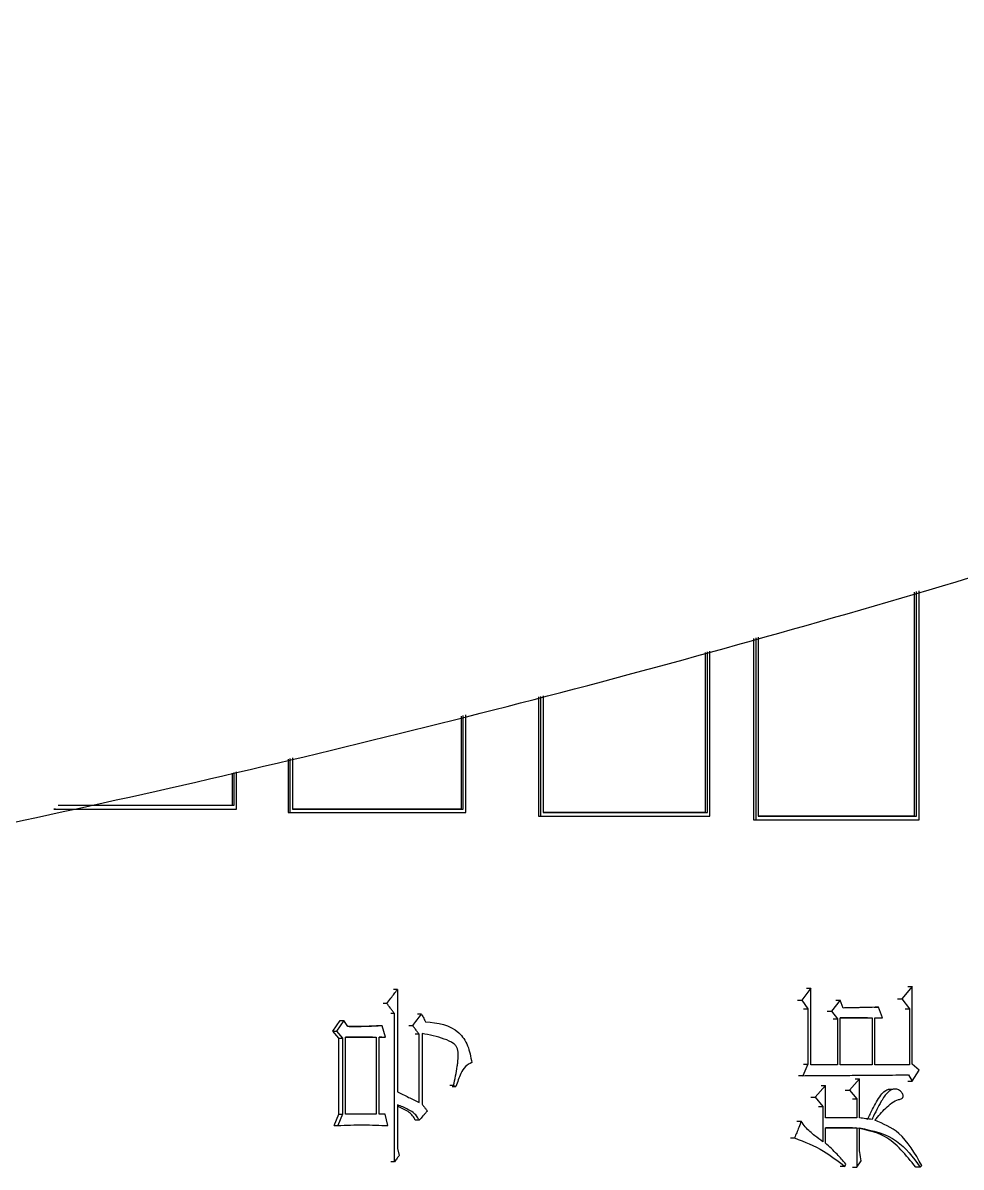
# Model space of a CAD drawing. Header units: millimetres. Extents: x 2085 to 4229, y 754 to 2271.
# Drawn here: x 3106.71 to 3119.91, y 981.6 to 997.71 of the extents above; entities that cross this region are included whole.
import ezdxf

# ---------------------------------------------------------------- set-up
doc = ezdxf.new("R2010")
doc.units = ezdxf.units.MM

msp = doc.modelspace()

# ---------------------------------------------------------------- linework, layer by layer
at = {"color": 7, "linetype": 'Continuous', "lineweight": 25}
for p, q in [((3119.249, 989.697), (3119.249, 986.543)), ((3119.281, 986.543), (3119.281, 989.706)), ((3119.316, 986.493), (3119.316, 989.716)), ((3116.987, 989.044), (3116.987, 986.493)), ((3117.017, 989.053), (3117.017, 986.493)), ((3117.053, 989.063), (3117.053, 986.543)), ((3116.308, 988.848), (3116.308, 986.593)), ((3116.338, 986.593), (3116.338, 988.857)), ((3116.374, 986.543), (3116.374, 988.867)), ((3113.963, 988.222), (3113.963, 986.543)), ((3113.991, 988.229), (3113.991, 986.543)), ((3114.028, 988.238), (3114.028, 986.593)), ((3112.873, 987.951), (3112.873, 986.643)), ((3112.901, 986.643), (3112.901, 987.958)), ((3112.939, 986.593), (3112.939, 987.967)), ((3110.438, 987.346), (3110.438, 986.593)), ((3110.464, 987.352), (3110.464, 986.593)), ((3110.502, 987.362), (3110.502, 986.643)), ((3109.65, 987.15), (3109.65, 986.693)), ((3109.675, 987.156), (3109.675, 986.693)), ((3109.714, 986.643), (3109.714, 987.166)), ((3107.141, 986.643), (3109.689, 986.643)), ((3107.165, 986.643), (3107.141, 986.643)), ((3109.675, 986.693), (3109.65, 986.693)), ((3109.689, 986.643), (3109.714, 986.643)), ((3110.438, 986.593), (3110.877, 986.593)), ((3110.438, 986.593), (3110.464, 986.593)), ((3111.079, 986.593), (3112.911, 986.593)), ((3112.873, 986.643), (3112.901, 986.643)), ((3112.911, 986.593), (3112.939, 986.593)), ((3116.308, 986.593), (3116.338, 986.593)), ((3113.963, 986.543), (3116.345, 986.543)), ((3113.963, 986.543), (3113.991, 986.543)), ((3116.345, 986.543), (3116.374, 986.543)), ((3116.987, 986.493), (3119.284, 986.493)), ((3116.987, 986.493), (3117.017, 986.493)), ((3119.249, 986.543), (3119.281, 986.543)), ((3119.284, 986.493), (3119.316, 986.493)), ((3119.219, 984.145), (3119.075, 983.972)), ((3119.157, 984.145), (3119.219, 984.145)), ((3119.219, 983.053), (3119.219, 984.145)), ((3111.977, 984.102), (3111.923, 984.102)), ((3111.977, 984.102), (3111.977, 982.663)), ((3117.791, 984.124), (3117.666, 983.951)), ((3117.73, 984.124), (3117.791, 984.124)), ((3117.791, 983.042), (3117.791, 984.124)), ((3111.828, 983.907), (3111.774, 983.907)), ((3117.606, 983.951), (3117.666, 983.951)), ((3117.666, 983.951), (3117.752, 983.832)), ((3117.691, 983.832), (3117.752, 983.832)), ((3117.752, 983.832), (3117.752, 983.053)), ((3118.208, 983.951), (3118.085, 983.799)), ((3118.147, 983.951), (3118.208, 983.951)), ((3118.247, 983.842), (3118.208, 983.951)), ((3118.684, 983.853), (3118.746, 983.853)), ((3118.8, 983.702), (3118.746, 983.853)), ((3119.012, 983.972), (3119.075, 983.972)), ((3119.075, 983.972), (3119.181, 983.832)), ((3119.119, 983.832), (3119.181, 983.832)), ((3119.181, 983.832), (3119.181, 983.042)), ((3111.069, 983.518), (3111.169, 983.669)), ((3111.221, 983.669), (3111.121, 983.518)), ((3111.169, 983.669), (3111.221, 983.669)), ((3111.28, 983.583), (3111.221, 983.669)), ((3111.935, 983.767), (3111.882, 983.767)), ((3111.935, 981.679), (3111.935, 983.767)), ((3112.315, 983.756), (3112.261, 983.756)), ((3118.024, 983.799), (3118.085, 983.799)), ((3118.085, 983.799), (3118.17, 983.691)), ((3118.108, 983.691), (3118.17, 983.691)), ((3118.17, 983.691), (3118.17, 983.042)), ((3118.208, 983.042), (3118.208, 983.702)), ((3118.208, 983.702), (3118.654, 983.702)), ((3118.592, 983.702), (3118.208, 983.702)), ((3118.592, 983.702), (3118.654, 983.702)), ((3118.654, 983.702), (3118.654, 983.042)), ((3118.692, 983.702), (3118.8, 983.702)), ((3118.692, 983.042), (3118.692, 983.702)), ((3118.737, 983.702), (3118.8, 983.702)), ((3111.069, 983.518), (3111.121, 983.518)), ((3111.152, 983.42), (3111.069, 983.518)), ((3111.121, 983.518), (3111.205, 983.42)), ((3111.762, 983.594), (3111.708, 983.594)), ((3111.811, 983.431), (3111.762, 983.594)), ((3112.192, 983.594), (3112.138, 983.594)), ((3111.152, 983.42), (3111.205, 983.42)), ((3111.152, 982.35), (3111.152, 983.42)), ((3111.205, 983.42), (3111.205, 982.35)), ((3111.246, 982.35), (3111.246, 983.431)), ((3111.246, 983.431), (3111.679, 983.431)), ((3111.625, 983.431), (3111.246, 983.431)), ((3111.625, 983.431), (3111.679, 983.431)), ((3111.679, 983.431), (3111.679, 982.35)), ((3111.72, 982.35), (3111.72, 983.431)), ((3111.72, 983.431), (3111.811, 983.431)), ((3111.758, 983.431), (3111.72, 983.431)), ((3111.758, 983.431), (3111.811, 983.431)), ((3112.282, 983.475), (3112.228, 983.475)), ((3112.282, 982.512), (3112.282, 983.475)), ((3112.324, 983.485), (3112.324, 982.49)), ((3117.752, 983.053), (3117.682, 982.89)), ((3118.17, 983.042), (3117.791, 983.042)), ((3118.654, 983.042), (3118.208, 983.042)), ((3119.181, 983.042), (3118.692, 983.042)), ((3119.318, 982.966), (3119.219, 983.053)), ((3117.682, 982.89), (3117.621, 982.89)), ((3119.166, 982.901), (3119.219, 982.815)), ((3119.219, 982.815), (3119.318, 982.966)), ((3112.768, 982.75), (3112.713, 982.75)), ((3112.746, 982.739), (3112.8, 982.739)), ((3112.768, 982.75), (3112.8, 982.739)), ((3118, 982.75), (3117.853, 982.588)), ((3117.939, 982.75), (3118, 982.75)), ((3118, 982.296), (3118, 982.75)), ((3118.478, 982.847), (3118.339, 982.685)), ((3118.416, 982.847), (3118.478, 982.847)), ((3118.478, 982.296), (3118.478, 982.847)), ((3118.942, 982.696), (3118.879, 982.696)), ((3119.157, 982.815), (3119.219, 982.815)), ((3117.792, 982.588), (3117.853, 982.588)), ((3117.853, 982.588), (3117.961, 982.458)), ((3118.278, 982.685), (3118.339, 982.685)), ((3118.339, 982.685), (3118.439, 982.566)), ((3118.378, 982.566), (3118.439, 982.566)), ((3118.439, 982.566), (3118.439, 982.296)), ((3111.977, 982.479), (3111.977, 981.863)), ((3117.9, 982.458), (3117.961, 982.458)), ((3117.961, 982.458), (3117.961, 981.96)), ((3111.086, 982.187), (3111.152, 982.35)), ((3111.205, 982.35), (3111.138, 982.187)), ((3111.152, 982.35), (3111.205, 982.35)), ((3111.679, 982.35), (3111.246, 982.35)), ((3111.803, 982.35), (3111.72, 982.35)), ((3111.844, 982.187), (3111.803, 982.35)), ((3112.282, 982.263), (3112.228, 982.263)), ((3117.598, 982.252), (3117.659, 982.252)), ((3118.439, 982.296), (3118, 982.296)), ((3111.086, 982.187), (3111.138, 982.187)), ((3111.791, 982.187), (3111.844, 982.187)), ((3118, 982.155), (3118.439, 982.155)), ((3118, 981.939), (3118, 982.155)), ((3118.377, 982.155), (3118, 982.155)), ((3118.378, 982.155), (3118.439, 982.155)), ((3118.439, 982.155), (3118.439, 981.603)), ((3118.478, 981.906), (3118.478, 982.155)), ((3117.505, 982.014), (3117.565, 982.014)), ((3111.977, 981.863), (3112.002, 981.765)), ((3111.935, 981.679), (3111.882, 981.679)), ((3118.27, 981.614), (3118.285, 981.646)), ((3118.439, 981.603), (3118.501, 981.69)), ((3119.333, 981.603), (3119.356, 981.625))]:
    msp.add_line(p, q, dxfattribs=at)
at = {"color": 7, "linetype": 'Continuous', "lineweight": 25, "flags": 128}
for points in [[(3117.691, 983.053), (3117.706, 983.053), (3117.722, 983.053), (3117.752, 983.053)], [(3118.27, 981.614), (3118.246, 981.614), (3118.227, 981.614), (3118.208, 981.614)], [(3118.378, 981.603), (3118.393, 981.603), (3118.408, 981.603), (3118.439, 981.603)], [(3119.333, 981.603), (3119.31, 981.603), (3119.29, 981.603), (3119.27, 981.603)]]:
    msp.add_lwpolyline(points, dxfattribs=at)
at = {"color": 7, "linetype": 'Continuous', "lineweight": 25}
for points, knots in [([(3070.654, 982.719), (3073.215, 982.744), (3076.795, 982.779), (3082.064, 983.057), (3086.529, 983.393), (3091.845, 983.958), (3097.414, 984.732), (3103.227, 985.742), (3109.199, 986.998), (3115.275, 988.508), (3121.413, 990.279), (3127.578, 992.313), (3133.741, 994.613), (3139.878, 997.178), (3145.966, 1000.008), (3151.986, 1003.102), (3157.919, 1006.457), (3163.748, 1010.069), (3169.457, 1013.935), (3175.033, 1018.049), (3180.46, 1022.406), (3185.726, 1027), (3190.817, 1031.825), (3195.722, 1036.872), (3200.429, 1042.135), (3204.927, 1047.605), (3209.205, 1053.273), (3213.254, 1059.131), (3217.063, 1065.167), (3220.625, 1071.373), (3223.93, 1077.738), (3226.971, 1084.25), (3229.74, 1090.9), (3232.231, 1097.674), (3234.436, 1104.562), (3236.351, 1111.55), (3237.969, 1118.628), (3239.287, 1125.782), (3240.3, 1132.999), (3241.004, 1140.266), (3241.397, 1147.57), (3241.476, 1154.898), (3241.239, 1162.236), (3240.685, 1169.571), (3239.813, 1176.888), (3238.623, 1184.175), (3237.114, 1191.418), (3235.289, 1198.603), (3233.149, 1205.715), (3230.695, 1212.743), (3227.93, 1219.672), (3224.858, 1226.488), (3221.48, 1233.179), (3217.803, 1239.73), (3213.829, 1246.13), (3209.564, 1252.366), (3205.013, 1258.424), (3200.181, 1264.292), (3195.074, 1269.959), (3189.697, 1275.411), (3184.251, 1280.459), (3178.777, 1285.111), (3173.319, 1289.38), (3167.694, 1293.423), (3161.913, 1297.231), (3155.985, 1300.799), (3149.923, 1304.121), (3143.737, 1307.192), (3137.44, 1310.005), (3131.047, 1312.557), (3124.572, 1314.843), (3118.034, 1316.859), (3111.459, 1318.602), (3104.886, 1320.067), (3098.392, 1321.248), (3092.103, 1322.145), (3086.579, 1322.729), (3081.696, 1323.096), (3076.872, 1323.336), (3070.898, 1323.453), (3065.381, 1323.343), (3060.112, 1323.071), (3055.647, 1322.734), (3050.331, 1322.169), (3044.762, 1321.395), (3038.949, 1320.385), (3032.978, 1319.129), (3026.901, 1317.619), (3020.764, 1315.848), (3014.598, 1313.814), (3008.435, 1311.514), (3002.298, 1308.949), (2996.21, 1306.119), (2990.19, 1303.025), (2984.258, 1299.67), (2978.428, 1296.058), (2972.719, 1292.192), (2967.143, 1288.078), (2961.716, 1283.721), (2956.45, 1279.127), (2951.359, 1274.302), (2946.454, 1269.255), (2941.747, 1263.992), (2937.249, 1258.522), (2932.971, 1252.854), (2928.922, 1246.996), (2925.113, 1240.96), (2921.551, 1234.754), (2918.246, 1228.389), (2915.203, 1221.877), (2912.442, 1215.226), (2910.104, 1208.944), (2908.826, 1204.838), (2908.263, 1203.03)], [0, 0, 0, 0, 0.010207, 0.014274, 0.021037, 0.028056, 0.035587, 0.043451, 0.051578, 0.059911, 0.06841, 0.077044, 0.085791, 0.094634, 0.103558, 0.112554, 0.121612, 0.130726, 0.13989, 0.149098, 0.158347, 0.167633, 0.176954, 0.186306, 0.195688, 0.205098, 0.214535, 0.223996, 0.233481, 0.242989, 0.252518, 0.262068, 0.271639, 0.281229, 0.290838, 0.300466, 0.310113, 0.319778, 0.329461, 0.339162, 0.348881, 0.358618, 0.368373, 0.378146, 0.387938, 0.397748, 0.407578, 0.417427, 0.427296, 0.437185, 0.447097, 0.457031, 0.466988, 0.47697, 0.486979, 0.497016, 0.507082, 0.517181, 0.527315, 0.537488, 0.547704, 0.556915, 0.566123, 0.575327, 0.584526, 0.593719, 0.602905, 0.612082, 0.621247, 0.630396, 0.639524, 0.64862, 0.657668, 0.666638, 0.675463, 0.683979, 0.691963, 0.697606, 0.703501, 0.71122, 0.721427, 0.725494, 0.732257, 0.739276, 0.746807, 0.754671, 0.762798, 0.771131, 0.77963, 0.788264, 0.797011, 0.805853, 0.814778, 0.823774, 0.832832, 0.841946, 0.85111, 0.860318, 0.869567, 0.878853, 0.888174, 0.897526, 0.906908, 0.916318, 0.925755, 0.935216, 0.944701, 0.954208, 0.963738, 0.973288, 0.982858, 0.992449, 1, 1, 1, 1]), ([(3107.165, 986.643), (3107.422, 986.643), (3107.937, 986.643), (3108.787, 986.643), (3109.377, 986.643), (3109.714, 986.643)], [0, 0, 0, 0, 0.300085, 0.60017, 1, 1, 1, 1]), ([(3109.675, 986.693), (3109.422, 986.693), (3108.917, 986.693), (3108.094, 986.693), (3107.521, 986.693), (3107.205, 986.693)], [0, 0, 0, 0, 0.309667, 0.619333, 1, 1, 1, 1]), ([(3109.65, 986.693), (3109.446, 986.693), (3109.038, 986.693), (3108.225, 986.693), (3107.611, 986.693), (3107.205, 986.693)], [0, 0, 0, 0, 0.252458, 0.504916, 1, 1, 1, 1]), ([(3110.464, 986.593), (3110.714, 986.593), (3111.214, 986.593), (3112.04, 986.593), (3112.612, 986.593), (3112.939, 986.593)], [0, 0, 0, 0, 0.300085, 0.60017, 1, 1, 1, 1]), ([(3110.502, 986.643), (3110.752, 986.643), (3111.252, 986.643), (3112.052, 986.643), (3112.599, 986.643), (3112.901, 986.643)], [0, 0, 0, 0, 0.309667, 0.619333, 1, 1, 1, 1]), ([(3112.873, 986.643), (3112.676, 986.643), (3112.28, 986.643), (3111.492, 986.643), (3110.897, 986.643), (3110.502, 986.643)], [0, 0, 0, 0, 0.252756, 0.505512, 1, 1, 1, 1]), ([(3114.028, 986.593), (3114.269, 986.593), (3114.751, 986.593), (3115.521, 986.593), (3116.048, 986.593), (3116.338, 986.593)], [0, 0, 0, 0, 0.30968, 0.61936, 1, 1, 1, 1]), ([(3116.308, 986.593), (3116.118, 986.593), (3115.737, 986.593), (3114.98, 986.593), (3114.407, 986.593), (3114.028, 986.593)], [0, 0, 0, 0, 0.2531118, 0.5062236, 1, 1, 1, 1]), ([(3113.991, 986.543), (3114.232, 986.543), (3114.714, 986.543), (3115.509, 986.543), (3116.06, 986.543), (3116.374, 986.543)], [0, 0, 0, 0, 0.300085, 0.60017, 1, 1, 1, 1]), ([(3117.017, 986.493), (3117.249, 986.493), (3117.715, 986.493), (3118.483, 986.493), (3119.013, 986.493), (3119.316, 986.493)], [0, 0, 0, 0, 0.300085, 0.60017, 1, 1, 1, 1]), ([(3117.053, 986.543), (3117.285, 986.543), (3117.751, 986.543), (3118.494, 986.543), (3119.001, 986.543), (3119.281, 986.543)], [0, 0, 0, 0, 0.30968, 0.61936, 1, 1, 1, 1]), ([(3119.249, 986.543), (3119.066, 986.543), (3118.699, 986.543), (3117.97, 986.543), (3117.418, 986.543), (3117.053, 986.543)], [0, 0, 0, 0, 0.2534485, 0.506897, 1, 1, 1, 1]), ([(3111.828, 983.907), (3111.847, 983.932), (3111.881, 983.977), (3111.931, 984.042), (3111.962, 984.082), (3111.977, 984.102)], [0, 0, 0, 0, 0.384573, 0.692287, 1, 1, 1, 1]), ([(3111.935, 983.767), (3111.926, 983.779), (3111.907, 983.804), (3111.871, 983.851), (3111.845, 983.885), (3111.828, 983.907)], [0, 0, 0, 0, 0.266245, 0.532491, 1, 1, 1, 1]), ([(3118.746, 983.853), (3118.685, 983.852), (3118.619, 983.85), (3118.55, 983.849), (3118.535, 983.849), (3118.519, 983.848), (3118.504, 983.848), (3118.489, 983.848), (3118.473, 983.847), (3118.454, 983.847), (3118.439, 983.847), (3118.423, 983.846), (3118.408, 983.846), (3118.392, 983.846), (3118.365, 983.845), (3118.318, 983.844), (3118.275, 983.843), (3118.247, 983.842)], [0, 0, 0, 0, 0.369844, 0.392959, 0.416074, 0.462305, 0.48542, 0.508535, 0.554765, 0.577881, 0.624111, 0.647226, 0.670342, 0.716572, 0.739687, 0.832148, 1, 1, 1, 1]), ([(3112.192, 983.594), (3112.212, 983.621), (3112.253, 983.675), (3112.295, 983.729), (3112.315, 983.756)], [0, 0, 0, 0, 0.499999, 1, 1, 1, 1]), ([(3112.315, 983.756), (3112.323, 983.742), (3112.336, 983.717), (3112.355, 983.681), (3112.367, 983.659), (3112.373, 983.648)], [0, 0, 0, 0, 0.39043, 0.695215, 1, 1, 1, 1]), ([(3111.762, 983.594), (3111.758, 983.593), (3111.75, 983.593), (3111.738, 983.592), (3111.726, 983.592), (3111.714, 983.591), (3111.702, 983.59), (3111.69, 983.59), (3111.68, 983.589), (3111.67, 983.589), (3111.66, 983.588), (3111.649, 983.588), (3111.633, 983.587), (3111.617, 983.586), (3111.601, 983.586), (3111.589, 983.585), (3111.573, 983.585), (3111.557, 983.584), (3111.541, 983.584), (3111.529, 983.584), (3111.514, 983.584), (3111.498, 983.583), (3111.482, 983.583), (3111.466, 983.583), (3111.45, 983.583), (3111.434, 983.583), (3111.422, 983.583), (3111.41, 983.583), (3111.398, 983.583), (3111.388, 983.583), (3111.38, 983.583), (3111.372, 983.583), (3111.364, 983.583), (3111.356, 983.583), (3111.35, 983.583), (3111.344, 983.583), (3111.336, 983.583), (3111.329, 983.583), (3111.321, 983.583), (3111.313, 983.583), (3111.305, 983.583), (3111.297, 983.583), (3111.289, 983.583), (3111.283, 983.583), (3111.28, 983.583)], [0, 0, 0, 0, 0.024742, 0.049483, 0.074225, 0.098967, 0.123709, 0.14845, 0.173192, 0.185563, 0.210305, 0.235047, 0.259788, 0.309272, 0.334014, 0.358756, 0.383497, 0.432981, 0.457723, 0.482464, 0.507206, 0.55669, 0.581431, 0.606173, 0.655657, 0.680399, 0.70514, 0.729882, 0.754624, 0.779366, 0.791736, 0.804107, 0.828849, 0.84122, 0.853591, 0.865962, 0.878333, 0.903074, 0.915445, 0.927816, 0.952558, 0.964929, 0.9773, 1, 1, 1, 1]), ([(3111.297, 983.583), (3111.306, 983.583), (3111.379, 983.583), (3111.516, 983.584), (3111.644, 983.59), (3111.708, 983.594)], [0, 0, 0, 0, 0.061457, 0.530599, 1, 1, 1, 1]), ([(3112.282, 983.475), (3112.273, 983.487), (3112.253, 983.513), (3112.223, 983.553), (3112.202, 983.58), (3112.192, 983.594)], [0, 0, 0, 0, 0.314653, 0.657326, 1, 1, 1, 1]), ([(3112.373, 983.648), (3112.544, 983.63), (3112.784, 983.604), (3112.981, 983.315), (3113.008, 983.156), (3113.022, 983.074)], [0, 0, 0, 0, 0.544628, 0.767125, 1, 1, 1, 1]), ([(3112.768, 982.75), (3112.787, 982.84), (3112.81, 982.95), (3112.828, 983.092), (3112.834, 983.173), (3112.831, 983.253), (3112.805, 983.31), (3112.743, 983.365), (3112.582, 983.431), (3112.428, 983.463), (3112.324, 983.485)], [0, 0, 0, 0, 0.237785, 0.287938, 0.366632, 0.446055, 0.486951, 0.527634, 0.676721, 1, 1, 1, 1]), ([(3113.022, 983.074), (3112.991, 983.059), (3112.927, 983.027), (3112.856, 982.899), (3112.822, 982.8), (3112.8, 982.739)], [0, 0, 0, 0, 0.267599, 0.548584, 1, 1, 1, 1]), ([(3117.682, 982.89), (3117.766, 982.891), (3117.934, 982.892), (3118.186, 982.894), (3118.395, 982.895), (3118.603, 982.897), (3118.787, 982.898), (3118.989, 982.9), (3119.107, 982.901), (3119.166, 982.901)], [0, 0, 0, 0, 0.168661, 0.337321, 0.505982, 0.590312, 0.758972, 0.879486, 1, 1, 1, 1]), ([(3118.592, 982.274), (3118.614, 982.322), (3118.671, 982.441), (3118.747, 982.582), (3118.829, 982.676), (3118.887, 982.701), (3118.926, 982.705), (3118.946, 982.696), (3118.948, 982.695)], [0, 0, 0, 0, 0.254536, 0.632229, 0.777226, 0.880906, 0.984274, 1, 1, 1, 1]), ([(3118.692, 982.263), (3118.742, 982.322), (3118.842, 982.439), (3118.975, 982.544), (3119.062, 982.562), (3119.081, 982.575), (3119.088, 982.582), (3119.091, 982.591), (3119.092, 982.602), (3119.09, 982.619), (3119.079, 982.645), (3119.058, 982.673), (3119.023, 982.696), (3118.978, 982.704), (3118.926, 982.695), (3118.853, 982.644), (3118.765, 982.502), (3118.697, 982.368), (3118.657, 982.28), (3118.654, 982.274)], [0, 0, 0, 0, 0.1816274, 0.3648767, 0.405345, 0.4147082, 0.422096, 0.4282549, 0.4343873, 0.4449704, 0.4640389, 0.4945585, 0.5248763, 0.5682608, 0.613388, 0.6632908, 0.7870954, 0.9853916, 1, 1, 1, 1]), ([(3111.977, 982.663), (3112.003, 982.65), (3112.055, 982.624), (3112.157, 982.574), (3112.233, 982.536), (3112.282, 982.512)], [0, 0, 0, 0, 0.257226, 0.514452, 1, 1, 1, 1]), ([(3112.282, 982.263), (3112.271, 982.285), (3112.248, 982.327), (3112.193, 982.378), (3112.126, 982.417), (3112.052, 982.452), (3112.002, 982.47), (3111.977, 982.479)], [0, 0, 0, 0, 0.176065, 0.348002, 0.566634, 0.783694, 1, 1, 1, 1]), ([(3112.228, 982.263), (3112.217, 982.285), (3112.194, 982.327), (3112.139, 982.378), (3112.073, 982.417), (3112.016, 982.444), (3111.984, 982.456), (3111.977, 982.459)], [0, 0, 0, 0, 0.208214, 0.411477, 0.669881, 0.9264, 1, 1, 1, 1]), ([(3112.398, 982.393), (3112.387, 982.381), (3112.367, 982.358), (3112.328, 982.315), (3112.3, 982.283), (3112.282, 982.263)], [0, 0, 0, 0, 0.267463, 0.534927, 1, 1, 1, 1]), ([(3112.324, 982.49), (3112.333, 982.478), (3112.35, 982.455), (3112.375, 982.423), (3112.39, 982.403), (3112.398, 982.393)], [0, 0, 0, 0, 0.384577, 0.692287, 1, 1, 1, 1]), ([(3117.659, 982.252), (3117.647, 982.222), (3117.625, 982.167), (3117.594, 982.088), (3117.575, 982.039), (3117.565, 982.014)], [0, 0, 0, 0, 0.380374, 0.690187, 1, 1, 1, 1]), ([(3117.961, 981.96), (3117.924, 981.988), (3117.863, 982.035), (3117.78, 982.102), (3117.711, 982.166), (3117.676, 982.223), (3117.659, 982.252)], [0, 0, 0, 0, 0.336864, 0.555373, 0.775639, 1, 1, 1, 1]), ([(3118.654, 982.274), (3118.625, 982.278), (3118.581, 982.283), (3118.522, 982.29), (3118.492, 982.294), (3118.478, 982.296)], [0, 0, 0, 0, 0.499999, 0.749999, 1, 1, 1, 1]), ([(3119.356, 981.625), (3119.258, 981.795), (3119.086, 982.096), (3118.811, 982.213), (3118.692, 982.263)], [0, 0, 0, 0, 0.56753, 1, 1, 1, 1]), ([(3111.138, 982.187), (3111.198, 982.19), (3111.317, 982.196), (3111.552, 982.2), (3111.728, 982.193), (3111.844, 982.187)], [0, 0, 0, 0, 0.252085, 0.504198, 1, 1, 1, 1]), ([(3119.27, 981.603), (3119.133, 981.772), (3118.892, 982.071), (3118.56, 982.13), (3118.416, 982.155)], [0, 0, 0, 0, 0.566016, 1, 1, 1, 1]), ([(3118.478, 982.155), (3118.662, 982.117), (3118.996, 982.048), (3119.229, 981.741), (3119.333, 981.603)], [0, 0, 0, 0, 0.551707, 1, 1, 1, 1]), ([(3117.565, 982.014), (3117.704, 981.96), (3117.952, 981.862), (3118.172, 981.69), (3118.27, 981.614)], [0, 0, 0, 0, 0.556947, 1, 1, 1, 1]), ([(3118.285, 981.646), (3118.244, 981.694), (3118.179, 981.769), (3118.082, 981.864), (3118.027, 981.914), (3118, 981.939)], [0, 0, 0, 0, 0.450179, 0.7248935, 1, 1, 1, 1]), ([(3118.501, 981.69), (3118.493, 981.73), (3118.479, 981.801), (3118.478, 981.874), (3118.478, 981.906)], [0, 0, 0, 0, 0.558835, 1, 1, 1, 1]), ([(3112.002, 981.765), (3111.992, 981.753), (3111.976, 981.732), (3111.954, 981.704), (3111.942, 981.687), (3111.935, 981.679)], [0, 0, 0, 0, 0.42836, 0.71418, 1, 1, 1, 1])]:
    msp.add_open_spline(points, degree=3, knots=knots, dxfattribs=at)

doc.saveas('drawing.dxf')
